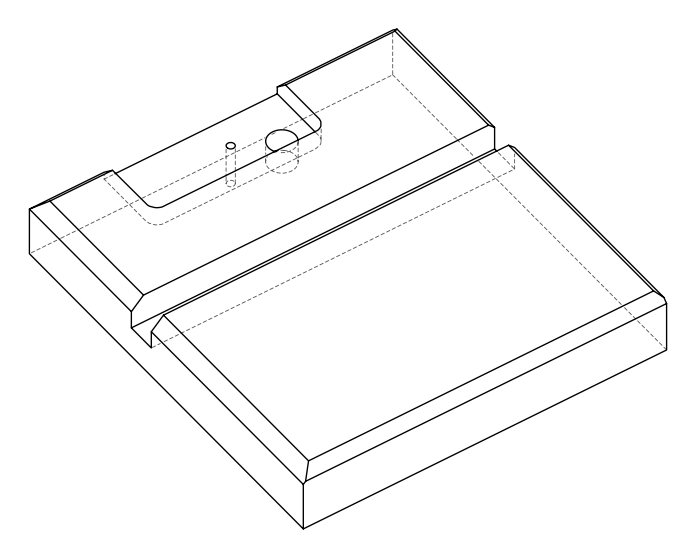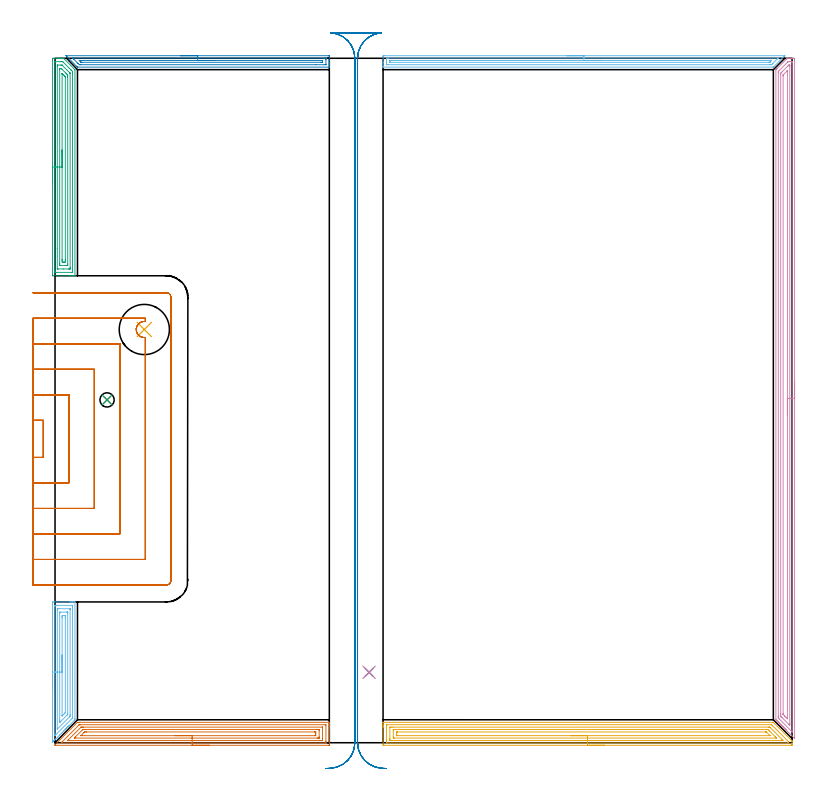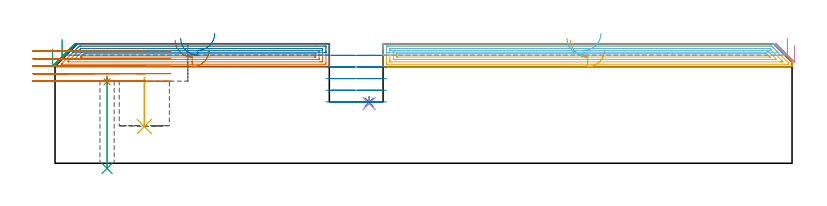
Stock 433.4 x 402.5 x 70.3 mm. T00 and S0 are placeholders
(PLAN: 14 operations, 6 tool changes, 78.2 min)
(1 SPOT_DRILL | STEP1HOLE | NXT0321_9005460120000 | 0.03 min | 2364 mm3)
(2 SPOT_DRILL_1 | STEP1POCKET | NXT0321_9005460120000 | 0.03 min | 3723 mm3)
(3 DRILL_THROUGH_HOLE_INTO_CENTER | STEP1HOLE | NXT0301_055 | 0.22 min | 2689 mm3)
(4 DRILL_BLIND_HOLE_INTO_CENTER | STEP1POCKET | NXT0301_023 | 0.02 min | 16 mm3)
(5 INDEXABLE_INSERT_DRILL_BLIND_HOLE_FROM_SOLID | STEP1POCKET_1 | NXT0302_030 | 0.12 min | 33020 mm3)
(6 AREA_MILL | FG_CHAMFER_SURFACE | UGT0205_001 | 3.31 min | 7808 mm3)
(7 AREA_MILL_1 | FG_CHAMFER_SURFACE_1 | UGT0205_001 | 6.49 min | 14538 mm3)
(8 AREA_MILL_2 | FG_CHAMFER_SURFACE_2 | UGT0205_001 | 3.82 min | 3663 mm3)
(9 AREA_MILL_3 | FG_CHAMFER_SURFACE_3 | UGT0205_001 | 5.31 min | 11539 mm3)
(10 AREA_MILL_4 | FG_CHAMFER_SURFACE_4 | UGT0205_001 | 12.84 min | 24347 mm3)
(11 AREA_MILL_5 | FG_CHAMFER_SURFACE_5 | UGT0205_001 | 9.73 min | 21966 mm3)
(12 AREA_MILL_6 | FG_CHAMFER_SURFACE_6 | UGT0205_001 | 5.77 min | 5295 mm3)
(13 MILL_SLOT | SLOT_PARTIAL_RECTANGULAR | UGT0201_094 | Follow Part, ap 5, ae 75% | 21.17 min | 309460 mm3)
(14 MILL_RECTANGULAR_SLOT | SLOT_RECTANGULAR | UGT0201_018 | Follow Part, ap 7.5, ae 75% | 9.38 min | 429824 mm3)
(TOOL NXT0321_9005460120000 | NC Spot Drill, 142deg, 12mm, Carbide, Uncoated | D12 PA142 FL30 Z2)
(TOOL NXT0301_055 | Carbide Drill 8.4mm [860.1-0840-042A1-MM 2214] | D8.4 PA140 FL61 Z2)
(TOOL NXT0301_023 | Carbide Drill 5.2mm [860.1-0520-016A1-MM 2214] | D5.2 PA140 FL28 Z2)
(TOOL NXT0302_030 | Index. Insert Drill 29.5mm [880-D2950L32-03] | D29.5 PA176 FL89 Z2)
(TOOL UGT0205_001 | Chamfer Mill 20 x 3 x 45 deg. | D20 FL50 Z2)
(TOOL UGT0201_094 | End mill 20 mm | D20 FL38 Z4)
(TOOL UGT0201_018 | End mill 30 mm | D30 FL50 Z4)
(OP 1 SPOT_DRILL)
G17 G21 G94 G90
T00 M6
G54
G17 G0 G90 X30.6 Y201.6 S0 M3
G43 Z80.3 H0
G94 G81 G98 Z47.93 F250. R51.3
G80
M5
M2
(OP 2 SPOT_DRILL_1)
G17 G21 G94 G90
T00 M6
G54
G17 G0 G90 X184.7 Y41.4 S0 M3
G43 Z80.3 H0
G94 G81 G98 Z35.876 F250. R39.1
G80
M5
M2
(OP 3 DRILL_THROUGH_HOLE_INTO_CENTER)
G17 G21 G94 G90
T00 M6
G54
G17 G0 G90 X30.6 Y201.6 S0 M3
G43 Z80.3 H1
G94 G73 G98 Z-3.029 F250. Q7.333 R50.3
G80
M5
M2
(OP 4 DRILL_BLIND_HOLE_INTO_CENTER)
G17 G21 G94 G90
T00 M6
G54
G17 G0 G90 X184.7 Y41.4 S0 M3
G43 Z80.3 H1
G94 G81 G98 Z35.1 F250. R38.1
G80
M5
M2
(OP 5 INDEXABLE_INSERT_DRILL_BLIND_HOLE_FROM_SOLID)
G17 G21 G94 G90
T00 M6
G54
G17 G0 G90 X52.5 Y243. S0 M3
G43 Z80.3 H1
G94 G81 G98 Z21.6 F250. R50.3
G80
M5
M2
(OP 6 AREA_MILL)
G17 G21 G94 G90
T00 M6
G54
G17 G0 G90 X-1.5 Y31.55 S1061 M3
G43 Z80.3 H0
Z67.1
G94 G1 Y31.588 Z66.228 F250.
Y31.702 Z65.364
Y31.891 Z64.512
Y32.153 Z63.68
Y32.487 Z62.874
Y32.89 Z62.1
Y33.359 Z61.364
Y33.89 Z60.672
Y34.479 Z60.029
Y35.122 Z59.44
Y35.814 Z58.909
Y36.55 Z58.44
Y37.324 Z58.037
Y38.13 Z57.703
Y38.962 Z57.441
Y39.814 Z57.252
Y40.679 Z57.138
Y41.55 Z57.1
Y81.736
X-1.499 Y82.186 Z57.101
X-1.495 Y82.624 Z57.103
X-1.492 Y82.79 Z57.106
X-1.063 Y82.795 Z57.534
X-0.457 Y82.8 Z58.14
X8.622 Z67.216
X9.171 Z67.768
X9.502 Z68.098
X10.052 Z68.648
X10.383 Z68.977
X11.044 Z69.644
X11.372 Z69.971
X11.701 Y82.797 Z70.292
X11.7 Y82.632 Z70.3
Y14.311
X11.694 Y13.499 Z70.292
X11.617 Y13.418 Z70.215
X11.263 Y13.062 Z69.861
X8.182 Y9.98 Z66.778
X8.047 Y9.846 Z66.644
X7.879 Y9.677 Z66.476
X7.741 Y9.539 Z66.337
X7.6 Y9.399 Z66.198
X7.445 Y9.243 Z66.042
X7.301 Y9.099 Z65.897
X7.153 Y8.952 Z65.751
X7.01 Y8.809 Z65.608
X6.861 Y8.659 Z65.456
X6.707 Y8.506 Z65.305
X6.576 Y8.375 Z65.174
X6.421 Y8.218 Z65.016
X6.26 Y8.059 Z64.858
X6.142 Y7.941 Z64.74
X5.98 Y7.778 Z64.575
X5.814 Y7.613 Z64.412
X5.1 Y6.899 Z63.698
X4.921 Y6.72 Z63.518
X4.346 Y6.146 Z62.946
X3.633 Y5.432 Z62.232
X2.687 Y4.487 Z61.286
X1.348 Y3.147 Z59.947
X0.308 Y2.108 Z58.907
X0.111 Y1.91 Z58.708
X0.009 Y1.808 Z58.607
X-0.548 Y1.252 Z58.051
X-0.769 Y1.029 Z57.827
X-0.884 Y0.915 Z57.713
X-1.333 Y0.468 Z57.266
X-1.493 Y0.319 Z57.106
X-1.5 Y0.471 Z57.1
Y41.55
X-0.086 Z58.514
X-0.085 Y80.301 Z58.515
X-0.084 Y80.399 Z58.516
X-0.079 Y80.787 Z58.521
X0.307 Y80.796 Z58.907
X0.698 Y80.799 Z59.298
X1.184 Y80.8 Z59.784
X10.194 Y80.799 Z68.794
X10.225 Y80.798 Z68.825
X10.257 Y80.794 Z68.857
X10.277 Y80.791 Z68.877
X10.279 Y80.767 Z68.879
X10.285 Y80.499 Z68.885
Y80.399
X10.286 Y79.605 Z68.886
X10.285 Y14.807 Z68.885
X10.283 Y14.608 Z68.883
X10.281 Y14.559 Z68.881
X10.278 Y14.54 Z68.878
X10.268 Y14.526 Z68.868
X10.222 Y14.474 Z68.822
X10.061 Y14.311 Z68.661
X0.113 Y4.363 Z58.713
X0.025 Y4.277 Z58.625
X-0.061 Y4.196 Z58.539
X-0.072 Y4.187 Z58.528
X-0.079 Y4.227 Z58.521
X-0.084 Y4.387 Z58.516
X-0.086 Y5.282 Z58.514
Y41.55
X1.328 Z59.928
X1.329 Y77.973 Z59.929
X1.333 Y78.613 Z59.933
X1.335 Y78.739 Z59.935
X1.339 Y78.791 Z59.939
X1.398 Y78.796 Z59.998
X1.578 Y78.798 Z60.178
X2.275 Y78.8 Z60.875
X8.438 Z67.038
X8.622 Y78.798 Z67.222
X8.806 Y78.793 Z67.406
X8.856 Y78.79 Z67.456
X8.865 Y78.781 Z67.465
X8.867 Y78.764 Z67.467
X8.87 Y78.698 Z67.47
X8.871 Y78.613 Z67.471
X8.872 Y78.36 Z67.472
X8.871 Y16.737 Z67.471
X8.87 Y16.097 Z67.47
X8.869 Y15.847 Z67.469
X8.864 Y15.595 Z67.464
X8.622 Y15.326 Z67.222
X8.563 Y15.264 Z67.163
X8.505 Y15.204 Z67.105
X1.359 Y8.059 Z59.959
X1.346 Y8.052 Z59.946
X1.336 Y8.047 Z59.936
X1.333 Y8.059 Z59.933
X1.331 Y8.082 Z59.931
X1.329 Y8.312 Z59.929
X1.328 Y41.55 Z59.928
X2.743 Z61.343
Y75.934
X2.747 Y76.535 Z61.347
X2.75 Y76.739 Z61.35
X2.758 Y76.79 Z61.358
X2.806 Y76.793 Z61.406
X2.912 Y76.796 Z61.512
X3.339 Y76.8 Z61.939
X6.888 Z65.488
X7.29 Y76.798 Z65.89
X7.39 Y76.794 Z65.99
X7.439 Y76.79 Z66.039
X7.451 Y76.784 Z66.051
X7.452 Y76.768 Z66.052
X7.455 Y76.669 Z66.055
X7.457 Y76.222 Z66.057
Y75.934
Y17.279
X7.455 Y16.99 Z66.055
X7.452 Y16.688 Z66.052
X7.45 Y16.617 Z66.05
X7.413 Y16.574 Z66.013
X7.344 Y16.5 Z65.944
X6.948 Y16.097 Z65.548
X6.904 Y16.053 Z65.504
X3.339 Y12.488 Z61.939
X2.913 Y12.064 Z61.513
X2.847 Y12.001 Z61.447
X2.763 Y11.923 Z61.363
X2.75 Y12.031 Z61.35
X2.746 Y12.234 Z61.346
X2.744 Y12.525 Z61.344
X2.743 Y13.13 Z61.343
Y13.418
Y41.55
X4.157 Z62.757
Y73.318
X4.161 Y74.148 Z62.761
X4.163 Y74.205 Z62.763
X4.22 Y74.79 Z62.82
X4.461 Y74.796 Z63.061
X5.1 Y74.799 Z63.7
X5.339 Y74.798 Z63.939
X5.98 Y74.79 Z64.58
X6.036 Y74.148 Z64.636
X6.04 Y74.088 Z64.64
X6.043 Y73.255 Z64.643
Y73.191
Y17.883
X6.042 Y17.821 Z64.642
X6.04 Y17.756 Z64.64
X6.034 Y17.644 Z64.634
X5.98 Y17.587 Z64.58
X5.687 Y17.288 Z64.287
X5.392 Y16.99 Z63.992
X4.499 Y16.097 Z63.099
X4.358 Y15.957 Z62.958
X4.22 Y15.821 Z62.82
X4.172 Y15.778 Z62.772
X4.164 Y15.772 Z62.764
X4.161 Y15.822 Z62.761
X4.159 Y15.906 Z62.759
X4.157 Y16.161 Z62.757
Y41.55
Y42.422 Z62.795
Y43.287 Z62.909
Y44.138 Z63.098
Y44.97 Z63.36
Y45.776 Z63.694
Y46.55 Z64.097
Y47.286 Z64.565
Y47.978 Z65.096
Y48.621 Z65.686
Y49.211 Z66.329
Y49.742 Z67.021
Y50.21 Z67.757
Y50.613 Z68.531
Y50.947 Z69.337
Y51.209 Z70.169
Y51.398 Z71.02
Y51.512 Z71.885
Y51.55 Z72.757
G0 Z80.3
M5
M2
(OP 7 AREA_MILL_1)
G17 G21 G94 G90
T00 M6
G54
G17 G0 G90 X90.65 Y-1.5 S1061 M3
G43 Z80.3 H0
Z66.8
G94 G1 X90.611 Z65.928 F250.
X90.498 Z65.064
X90.309 Z64.212
X90.046 Z63.38
X89.713 Z62.574
X89.31 Z61.8
X88.841 Z61.064
X88.31 Z60.372
X87.721 Z59.729
X87.077 Z59.14
X86.385 Z58.608
X85.65 Z58.14
X84.876 Z57.737
X84.07 Z57.403
X83.238 Z57.141
X82.386 Z56.952
X81.521 Z56.838
X80.65 Z56.8
X0.181
X0.134 Y-1.499 Z56.801
X0.009 Y-1.495 Z56.805
X0.001 Y-1.407 Z56.893
X0.003 Y-1.315 Z56.984
X0.015 Y-1.195 Z57.1
X0.124 Y-1.076 Z57.223
X13.145 Y11.945 Z70.244
X13.196 Y11.993 Z70.293
X14.039 Y12. Z70.3
X161.119
X161.29 Y11.997 Z70.288
X161.293 Y11.963 Z70.255
X161.3 Y11.564 Z69.864
Y11.296 Z69.595
Y10.575 Z68.871
Y9.328 Z67.625
Y7.913 Z66.208
Y-0.963 Z57.335
X161.298 Y-1.228 Z57.069
X161.29 Y-1.492 Z56.806
X161.025 Y-1.499 Z56.799
X80.65 Y-1.5 Z56.8
Y-0.086 Z58.214
X4.204
X3.586 Y-0.075 Z58.225
X3.89 Y0.237 Z58.537
X4.204 Y0.555 Z58.855
X14.039 Y10.389 Z68.689
X14.134 Y10.481 Z68.781
X14.237 Y10.575 Z68.875
X14.923 Y10.586 Z68.886
X14.933
X158.883
X159.29 Y10.575 Z68.875
X159.299 Y10.163 Z68.463
X159.3 Y0.812 Z59.112
X159.299 Y0.4 Z58.7
X159.29 Y-0.075 Z58.225
X158.894 Y-0.086 Z58.214
X158.883
X80.65
Y1.328 Z59.628
X8.008 Y1.329 Z59.629
X7.78 Y1.331 Z59.631
X7.481 Y1.335 Z59.635
X7.644 Y1.533 Z59.833
X7.78 Y1.681 Z59.981
X7.79 Y1.691 Z59.991
X14.933 Y8.834 Z67.134
X15.225 Y9.117 Z67.417
X15.269 Y9.158 Z67.458
X15.325 Y9.165 Z67.465
X15.457 Y9.168 Z67.468
X15.827 Y9.17 Z67.47
X16.348 Y9.171 Z67.471
X16.721 Y9.172 Z67.472
X157.095 Y9.171 Z67.471
X157.22 Y9.169 Z67.469
X157.264 Y9.167 Z67.467
X157.282 Y9.165 Z67.465
X157.29 Y9.138 Z67.438
X157.295 Y9.004 Z67.304
X157.298 Y8.8 Z67.1
X157.3 Y8.597 Z66.897
Y2.384 Z60.684
X157.295 Y1.7 Z60.
X157.291 Y1.505 Z59.805
X157.273 Y1.335 Z59.635
X157.095 Y1.333 Z59.633
X156.574 Y1.33 Z59.63
X156.201 Y1.329 Z59.629
X155.681 Y1.328 Z59.628
X80.65
Y2.743 Z61.043
X12.094
X11.513 Y2.748 Z61.048
X11.357 Y2.75 Z61.05
X11.349 Y2.789 Z61.089
X11.357 Y2.804 Z61.104
X11.692 Y3.142 Z61.442
X12.023 Y3.475 Z61.775
X16.146 Y7.596 Z65.896
X16.23 Y7.678 Z65.978
X16.283 Y7.726 Z66.026
X16.312 Y7.75 Z66.05
X16.353 Y7.751 Z66.051
X16.721 Y7.756 Z66.056
X16.878 Y7.757 Z66.057
X17.616
X154.569
X155.195 Y7.755 Z66.055
X155.265 Y7.753 Z66.053
X155.283 Y7.751 Z66.051
X155.29 Y7.738 Z66.038
X155.293 Y7.685 Z65.985
X155.297 Y7.468 Z65.768
X155.3 Y7.032 Z65.332
Y3.482 Z61.782
X155.297 Y3.035 Z61.335
X155.293 Y2.815 Z61.115
X155.29 Y2.761 Z61.061
X155.281 Y2.749 Z61.049
X155.255 Y2.748 Z61.048
X155.148 Y2.745 Z61.045
X154.413 Y2.743 Z61.043
X154.256
X80.65
Y4.157 Z62.457
X15.827
X15.62 Y4.158 Z62.458
X15.207 Y4.163 Z62.463
X15.174 Y4.165 Z62.465
X15.186 Y4.181 Z62.481
X15.223 Y4.223 Z62.523
X15.283 Y4.285 Z62.585
X15.36 Y4.362 Z62.662
X16.929 Y5.931 Z64.231
X17.138 Y6.138 Z64.438
X17.3 Y6.294 Z64.594
X17.346 Y6.335 Z64.635
X17.413 Y6.339 Z64.639
X17.616 Y6.341 Z64.641
X18.303 Y6.343 Z64.643
X18.51
X152.625
X152.832 Y6.342 Z64.642
X153.245 Y6.338 Z64.638
X153.291 Y6.336 Z64.636
X153.294 Y6.324 Z64.624
X153.298 Y6.292 Z64.592
X153.3 Y6.233 Z64.533
Y6.138 Z64.438
Y5.25 Z63.55
X153.299 Y4.58 Z62.88
X153.295 Y4.362 Z62.662
X153.29 Y4.196 Z62.496
X153.279 Y4.164 Z62.464
X153.177 Y4.16 Z62.46
X153.039 Y4.158 Z62.458
X152.832 Y4.157 Z62.457
X152.625
X80.65
X79.778 Z62.495
X78.913 Z62.609
X78.061 Z62.798
X77.229 Z63.06
X76.423 Z63.394
X75.65 Z63.797
X74.914 Z64.265
X74.222 Z64.796
X73.578 Z65.386
X72.989 Z66.029
X72.458 Z66.721
X71.989 Z67.457
X71.586 Z68.231
X71.253 Z69.037
X70.99 Z69.869
X70.801 Z70.72
X70.688 Z71.585
X70.65 Z72.457
G0 Z80.3
M5
M2
(OP 8 AREA_MILL_2)
G17 G21 G94 G90
T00 M6
G54
G17 G0 G90 X73.9 Y404. S1061 M3
G43 Z80.3 H0
Z73.6
G94 G1 X73.938 Z72.728 F250.
X74.052 Z71.863
X74.241 Z71.012
X74.503 Z70.18
X74.837 Z69.374
X75.24 Z68.6
X75.708 Z67.864
X76.24 Z67.172
X76.829 Z66.529
X77.472 Z65.94
X78.164 Z65.408
X78.9 Z64.94
X79.674 Z64.537
X80.48 Z64.203
X81.312 Z63.941
X82.164 Z63.752
X83.028 Z63.638
X83.9 Z63.6
X160.688
X160.996 Y403.998 Z63.601
X161.29 Y403.993 Z63.603
X161.3 Y403.698 Z63.899
Y401.085 Z66.509
Y399.666 Z67.931
Y398.473 Z69.122
Y397.829 Z69.77
Y397.523 Z70.076
X161.297 Y397.41 Z70.182
X161.29 Y397.303 Z70.288
X161.135 Y397.3 Z70.3
X13.362
X13.205 Y397.303 Z70.289
X13.126 Y397.373 Z70.224
X12.915 Y397.584 Z70.015
X12.897 Y397.602 Z69.997
X6.93 Y403.568 Z64.029
X6.8 Y403.698 Z63.898
X6.665 Y403.834 Z63.764
X6.526 Y403.97 Z63.62
X6.513 Y403.992 Z63.598
X6.514 Y403.993 Z63.596
X6.522 Y403.995 Z63.595
X6.636 Y404. Z63.6
X83.9
Y402.586 Z65.014
X158.257
X158.903 Y402.585 Z65.015
X159.153 Y402.583 Z65.017
X159.252 Y402.579 Z65.021
X159.291 Y402.574 Z65.026
X159.293 Y402.553 Z65.047
X159.298 Y402.441 Z65.159
X159.3 Y401.956 Z65.644
Y401.569 Z66.031
X159.299 Y398.958 Z68.642
X159.295 Y398.827 Z68.773
X159.29 Y398.73 Z68.87
X159.224 Y398.721 Z68.879
X158.903 Y398.717 Z68.883
X158.654 Y398.715 Z68.885
X153.326 Y398.714 Z68.886
X15.148 Y398.715 Z68.885
X14.899 Y398.716 Z68.884
X14.255 Y398.721 Z68.879
X13.612 Y399.344 Z68.256
X13.362 Y399.589 Z68.011
X10.994 Y401.956 Z65.644
X10.683 Y402.269 Z65.331
X10.402 Y402.56 Z65.04
X10.388 Y402.58 Z65.02
X10.417 Y402.581 Z65.019
X10.505 Y402.584 Z65.016
X10.683 Y402.585 Z65.015
X10.931 Y402.586 Z65.014
X83.9
Y401.172 Z66.428
X157.117 Y401.171 Z66.429
X157.205 Y401.168 Z66.432
X157.262 Y401.165 Z66.435
X157.291 Y401.161 Z66.439
X157.293 Y401.144 Z66.456
X157.296 Y401.085 Z66.515
X157.299 Y400.908 Z66.692
X157.29 Y400.215 Z67.385
X157.284 Y400.135 Z67.465
X157.202 Y400.131 Z67.469
X157.117 Y400.13 Z67.47
X156.312 Y400.128 Z67.472
X15.952 Y400.129 Z67.471
X15.775 Y400.131 Z67.469
X15.422 Y400.136 Z67.464
X15.269 Y400.143 Z67.457
X15.242 Y400.165 Z67.435
X15.186 Y400.215 Z67.385
X15.148 Y400.252 Z67.348
X14.316 Y401.085 Z66.515
X14.255 Y401.15 Z66.45
X14.253 Y401.167 Z66.433
X15.148 Y401.171 Z66.429
X83.9 Y401.172 Z66.428
X84.772 Z66.466
X85.636 Z66.58
X86.488 Z66.769
X87.32 Z67.031
X88.126 Z67.365
X88.9 Z67.768
X89.636 Z68.237
X90.328 Z68.768
X90.971 Z69.357
X91.56 Z70.001
X92.092 Z70.693
X92.56 Z71.428
X92.963 Z72.202
X93.297 Z73.008
X93.559 Z73.84
X93.748 Z74.692
X93.862 Z75.557
X93.9 Z76.428
G0 Z80.3
M5
M2
(OP 9 AREA_MILL_3)
G17 G21 G94 G90
T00 M6
G54
G17 G0 G90 X-1.5 Y328.55 S1061 M3
G43 Z80.3 H0
Z67.1
G94 G1 Y328.588 Z66.228 F250.
Y328.702 Z65.364
Y328.891 Z64.512
Y329.153 Z63.68
Y329.487 Z62.874
Y329.89 Z62.1
Y330.358 Z61.364
Y330.89 Z60.672
Y331.479 Z60.029
Y332.122 Z59.44
Y332.814 Z58.908
Y333.55 Z58.44
Y334.324 Z58.037
Y335.13 Z57.703
Y335.962 Z57.441
Y336.814 Z57.252
Y337.678 Z57.138
Y338.55 Z57.1
Y401.448
X-1.499 Y401.898 Z57.101
X-1.495 Y402.336 Z57.103
X-1.491 Y402.49 Z57.105
X-1.063 Y402.5 Z57.533
X1.578 Z60.173
X2.151 Z60.748
X2.459 Z61.055
X3.031 Z61.627
X3.339 Z61.935
X3.955 Z62.555
X4.66 Z63.259
X4.793 Y402.499 Z63.392
X5.008 Y402.49 Z63.604
X5.1 Y402.4 Z63.698
X5.157 Y402.344 Z63.755
X11.561 Y395.939 Z70.159
X11.694 Y395.795 Z70.292
X11.7 Y395.652 Z70.3
Y274.756
X11.694 Y274.61 Z70.293
X11.394 Y274.6 Z69.993
X10.999 Z69.598
X10.383 Z68.977
X9.194 Z67.791
X8.622 Z67.216
X-1.28 Z57.318
X-1.35 Y274.601 Z57.247
X-1.492 Y274.61 Z57.106
X-1.499 Y274.752 Z57.099
X-1.5 Y275.202 Z57.1
Y338.55
X-0.086 Z58.514
X-0.085 Y400.411 Z58.515
X-0.084 Y400.461 Z58.516
X-0.082 Y400.484 Z58.518
X-0.08 Y400.488 Z58.52
X-0.065 Y400.491 Z58.535
X0.318 Y400.499 Z58.918
X3.339 Z61.939
X3.841 Y400.497 Z62.441
X4.22 Y400.49 Z62.82
X4.574 Y400.465 Z63.174
X4.935 Y400.113 Z63.535
X8.506 Y396.544 Z67.106
X9.398 Y395.652 Z67.998
X9.502 Y395.547 Z68.102
X10.279 Y394.76 Z68.879
X10.285 Y393.967 Z68.885
Y393.868
Y276.689
X10.284 Y276.639 Z68.884
X10.282 Y276.616 Z68.882
X10.28 Y276.612 Z68.88
X10.264 Y276.609 Z68.864
X9.882 Y276.601 Z68.482
X0.698 Z59.298
X0.196 Y276.604 Z58.796
X0.004 Y276.61 Z58.604
X-0.079 Y276.631 Z58.521
X-0.084 Y276.887 Z58.516
X-0.085 Y276.987 Z58.515
X-0.086 Y277.781 Z58.514
Y338.55
X1.328 Z59.928
X1.329 Y397.69 Z59.929
X1.331 Y398.329 Z59.931
X1.334 Y398.455 Z59.934
X1.335 Y398.48 Z59.935
X1.355 Y398.49 Z59.955
X1.413 Y398.497 Z60.013
X1.578 Y398.499 Z60.178
X3.339 Z61.939
X4.055 Y398.496 Z62.655
X4.091 Y398.49 Z62.691
X4.166 Y398.426 Z62.766
X4.22 Y398.379 Z62.82
X4.272 Y398.329 Z62.872
X8.622 Y393.978 Z67.222
X8.731 Y393.868 Z67.331
X8.842 Y393.748 Z67.442
X8.865 Y393.72 Z67.465
X8.868 Y393.708 Z67.468
X8.87 Y393.678 Z67.47
X8.871 Y393.615 Z67.471
Y279.41
X8.869 Y278.771 Z67.469
X8.866 Y278.645 Z67.466
X8.865 Y278.62 Z67.465
X8.845 Y278.61 Z67.445
X8.787 Y278.604 Z67.387
X8.622 Y278.602 Z67.222
X7.91 Y278.6 Z66.51
X4.829 Z63.429
X1.747 Z60.347
X1.578 Y278.601 Z60.178
X1.41 Y278.603 Z60.01
X1.362 Y278.606 Z59.962
X1.337 Y278.61 Z59.937
X1.335 Y278.622 Z59.935
X1.331 Y278.687 Z59.931
X1.329 Y278.771 Z59.929
X1.328 Y290.705 Z59.928
Y338.55
X2.743 Z61.343
Y395.652
X2.745 Y396.254 Z61.345
X2.748 Y396.457 Z61.348
X2.749 Y396.485 Z61.349
X2.765 Y396.49 Z61.365
X2.816 Y396.495 Z61.416
X2.921 Y396.498 Z61.521
X3.339 Y396.5 Z61.939
X3.383 Z61.983
X3.592 Y396.493 Z62.192
X3.642 Y396.49 Z62.242
X3.766 Y396.374 Z62.366
X3.946 Y396.2 Z62.546
X4.22 Y395.931 Z62.82
X6.283 Y393.868 Z64.883
X6.861 Y393.287 Z65.461
X7.166 Y392.976 Z65.766
X7.45 Y392.668 Z66.05
X7.454 Y392.374 Z66.054
X7.456 Y392.083 Z66.056
X7.457 Y391.479 Z66.057
Y281.448
X7.455 Y280.846 Z66.055
X7.452 Y280.643 Z66.052
X7.451 Y280.615 Z66.051
X7.435 Y280.61 Z66.035
X7.384 Y280.605 Z65.984
X7.279 Y280.602 Z65.879
X6.861 Y280.6 Z65.461
X3.295 Y280.601 Z61.895
X2.916 Y280.61 Z61.516
X2.75 Y280.626 Z61.35
X2.748 Y280.72 Z61.348
X2.744 Y281.159 Z61.344
X2.743 Y281.448 Z61.343
Y282.052
Y338.55
X4.157 Z62.757
Y393.103
X4.158 Y393.23 Z62.758
X4.163 Y393.484 Z62.763
X4.165 Y393.53 Z62.765
X4.167 Y393.529 Z62.767
X4.185 Y393.514 Z62.785
X4.22 Y393.481 Z62.82
X4.726 Y392.976 Z63.326
X5.1 Y392.601 Z63.7
X5.615 Y392.083 Z64.215
X5.98 Y391.709 Z64.58
X6.036 Y391.632 Z64.636
X6.043 Y391.191 Z64.643
Y284.061
X6.039 Y283.232 Z64.639
X6.037 Y283.175 Z64.637
X5.98 Y282.61 Z64.58
X5.72 Y282.604 Z64.32
X5.1 Y282.601 Z63.7
X4.842 Y282.602 Z63.442
X4.22 Y282.61 Z62.82
X4.164 Y283.232 Z62.764
X4.161 Y283.292 Z62.761
X4.157 Y284.124 Z62.757
Y284.188
Y338.55
Y339.422 Z62.795
Y340.286 Z62.909
Y341.138 Z63.098
Y341.97 Z63.36
Y342.776 Z63.694
Y343.55 Z64.097
Y344.286 Z64.565
Y344.978 Z65.096
Y345.621 Z65.686
Y346.21 Z66.329
Y346.742 Z67.021
Y347.21 Z67.757
Y347.613 Z68.531
Y347.947 Z69.337
Y348.209 Z70.169
Y348.398 Z71.02
Y348.512 Z71.885
Y348.55 Z72.757
G0 Z80.3
M5
M2
(OP 10 AREA_MILL_4)
G17 G21 G94 G90
T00 M6
G54
G17 G0 G90 X434.9 Y212.5 S1061 M3
G43 Z80.3 H0
Z69.3
G94 G1 Y212.462 Z68.428 F250.
Y212.348 Z67.563
Y212.159 Z66.712
Y211.897 Z65.88
Y211.563 Z65.074
Y211.16 Z64.3
Y210.692 Z63.564
Y210.16 Z62.872
Y209.571 Z62.229
Y208.928 Z61.64
Y208.236 Z61.108
Y207.5 Z60.64
Y206.726 Z60.237
Y205.92 Z59.903
Y205.088 Z59.641
Y204.237 Z59.452
Y203.372 Z59.338
Y202.5 Z59.3
Y2.73
X434.893 Y2.532 Z59.304
X434.891 Y2.519 Z59.305
X434.867 Y2.532 Z59.33
X434.401 Y2.999 Z59.799
X434.305 Y3.094 Z59.893
X434.272 Y3.128 Z59.927
X430.143 Y7.256 Z64.054
X430.099 Y7.3 Z64.1
X429.89 Y7.509 Z64.309
X429.846 Y7.553 Z64.351
X429.801 Y7.598 Z64.398
X429.594 Y7.806 Z64.605
X429.549 Y7.85 Z64.649
X429.503 Y7.896 Z64.696
X429.297 Y8.102 Z64.902
X429.251 Y8.147 Z64.946
X429.205 Y8.194 Z64.994
X429.001 Y8.399 Z65.198
X428.954 Y8.445 Z65.243
X428.907 Y8.492 Z65.292
X428.704 Y8.695 Z65.495
X428.657 Y8.742 Z65.54
X428.609 Y8.79 Z65.59
X428.408 Y8.992 Z65.791
X428.36 Y9.039 Z65.837
X428.311 Y9.088 Z65.888
X428.111 Y9.288 Z66.088
X428.062 Y9.336 Z66.135
X428.013 Y9.386 Z66.186
X427.815 Y9.585 Z66.384
X427.765 Y9.633 Z66.432
X427.715 Y9.684 Z66.484
X427.518 Y9.881 Z66.681
X427.468 Y9.931 Z66.729
X427.417 Y9.982 Z66.782
X427.222 Y10.178 Z66.977
X427.171 Y10.228 Z67.026
X427.119 Y10.28 Z67.08
X426.925 Y10.474 Z67.274
X426.873 Y10.525 Z67.323
X426.821 Y10.578 Z67.378
X426.629 Y10.771 Z67.57
X426.576 Y10.822 Z67.621
X426.523 Y10.876 Z67.676
X426.332 Y11.067 Z67.867
X426.279 Y11.12 Z67.918
X426.225 Y11.174 Z67.974
X426.036 Y11.364 Z68.163
X425.982 Y11.417 Z68.215
X425.927 Y11.472 Z68.272
X425.739 Y11.66 Z68.46
X425.684 Y11.714 Z68.512
X425.629 Y11.77 Z68.57
X425.443 Y11.957 Z68.756
X425.387 Y12.011 Z68.81
X425.331 Y12.068 Z68.868
X425.146 Y12.253 Z69.053
X425.09 Y12.309 Z69.107
X425.033 Y12.366 Z69.166
X424.85 Y12.55 Z69.349
X424.793 Y12.606 Z69.404
X424.735 Y12.664 Z69.464
X424.553 Y12.846 Z69.646
X424.495 Y12.903 Z69.701
X424.437 Y12.962 Z69.761
X424.314 Y13.085 Z69.885
X424.03 Y13.369 Z70.166
X423.905 Y13.497 Z70.291
X423.9 Y13.856 Z70.3
Y395.614
X423.904 Y395.795 Z70.289
X423.982 Y395.883 Z70.215
X424.15 Y396.051 Z70.049
X424.264 Y396.165 Z69.935
X424.495 Y396.397 Z69.702
X424.607 Y396.508 Z69.591
X429.846 Y401.747 Z64.351
X430.356 Y402.256 Z63.844
X430.572 Y402.468 Z63.627
X430.609 Y402.498 Z63.589
X430.833 Y402.5 Z63.366
X431.629 Z62.565
X432.882 Z61.315
X433.413 Z60.781
X434.039 Z60.156
X434.305 Y402.498 Z59.891
X434.891 Y402.493 Z59.305
X434.893 Y402.462 Z59.304
X434.898 Y401.872 Z59.302
X434.9 Y401.275 Z59.3
Y202.5
X433.486 Z60.714
Y6.631
X433.485 Y6.558 Z60.715
X433.481 Y6.412 Z60.719
X433.479 Y6.382 Z60.721
X433.476 Y6.383 Z60.724
X433.452 Y6.402 Z60.748
X433.413 Y6.438 Z60.787
X425.994 Y13.856 Z68.206
X425.387 Y14.471 Z68.813
X425.322 Y14.54 Z68.878
X425.317 Y14.677 Z68.883
X425.315 Y14.75 Z68.885
Y14.823
X425.314 Y15.644 Z68.886
Y393.899
X425.32 Y394.72 Z68.88
X425.321 Y394.752 Z68.879
X425.334 Y394.773 Z68.866
X425.387 Y394.831 Z68.813
X425.775 Y395.225 Z68.425
X430.738 Y400.187 Z63.462
X431.004 Y400.444 Z63.196
X431.043 Y400.482 Z63.157
X431.096 Y400.49 Z63.104
X431.218 Y400.497 Z62.982
X431.629 Y400.499 Z62.571
X432.106 Y400.5 Z62.094
X432.521 Z61.679
X432.999 Y400.499 Z61.201
X433.413 Y400.492 Z60.787
X433.466 Y400.49 Z60.734
X433.479 Y400.303 Z60.721
X433.484 Y400.157 Z60.716
X433.485 Y400.084 Z60.715
X433.486 Y202.5 Z60.714
X432.072 Z62.128
X432.071 Y11.174 Z62.129
X432.07 Y10.732 Z62.13
X432.066 Y10.28 Z62.134
X432.065 Y10.249 Z62.135
X432.025 Y10.28 Z62.175
X431.629 Y10.671 Z62.571
X427.549 Y14.75 Z66.651
X427.171 Y15.13 Z67.029
X426.915 Y15.391 Z67.285
X426.788 Y15.523 Z67.412
X426.735 Y15.586 Z67.465
X426.734 Y15.644 Z67.466
X426.73 Y16.086 Z67.47
X426.729 Y16.539 Z67.471
X426.728 Y16.982 Z67.472
X426.729 Y392.932 Z67.471
X426.73 Y393.373 Z67.47
X426.733 Y393.6 Z67.467
X426.735 Y393.708 Z67.465
X426.835 Y393.826 Z67.365
X427. Y393.997 Z67.2
X427.171 Y394.171 Z67.029
X427.444 Y394.445 Z66.756
X430.738 Y397.738 Z63.462
X431.016 Y398.016 Z63.184
X431.299 Y398.296 Z62.901
X431.469 Y398.457 Z62.731
X431.529 Y398.49 Z62.671
X431.629 Y398.493 Z62.571
X431.833 Y398.495 Z62.367
X431.968 Y398.492 Z62.232
X432.065 Y398.488 Z62.135
X432.067 Y398.443 Z62.133
X432.069 Y398.296 Z62.131
X432.071 Y397.853 Z62.129
X432.072 Y202.5 Z62.128
X430.657 Z63.543
Y14.391
X430.655 Y14.211 Z63.545
X430.652 Y14.123 Z63.548
X430.651 Y14.112 Z63.549
X430.646 Y14.115 Z63.554
X430.609 Y14.147 Z63.591
X429.998 Y14.75 Z64.202
X429.846 Y14.903 Z64.354
X429.104 Y15.644 Z65.096
X428.954 Y15.795 Z65.246
X428.214 Y16.539 Z65.986
X428.165 Y16.596 Z66.035
X428.149 Y16.619 Z66.051
X428.148 Y16.641 Z66.052
X428.145 Y16.742 Z66.055
X428.143 Y16.945 Z66.057
Y17.352
Y392.038
X428.146 Y392.444 Z66.054
X428.15 Y392.647 Z66.05
X428.152 Y392.692 Z66.048
X428.175 Y392.719 Z66.025
X428.223 Y392.771 Z65.977
X428.381 Y392.932 Z65.819
X430.454 Y395.004 Z63.746
X430.627 Y395.174 Z63.573
X430.646 Y395.19 Z63.554
X430.65 Y395.192 Z63.55
X430.652 Y395.175 Z63.548
X430.655 Y395.051 Z63.545
X430.657 Y394.8 Z63.543
Y394.72
Y202.5
Y201.628 Z63.581
Y200.764 Z63.695
Y199.912 Z63.883
Y199.08 Z64.146
Y198.274 Z64.48
Y197.5 Z64.882
Y196.764 Z65.351
Y196.072 Z65.882
Y195.429 Z66.472
Y194.84 Z67.115
Y194.309 Z67.807
Y193.84 Z68.543
Y193.437 Z69.316
Y193.103 Z70.122
Y192.841 Z70.954
Y192.652 Z71.806
Y192.538 Z72.671
Y192.5 Z73.543
G0 Z80.3
M5
M2
(OP 11 AREA_MILL_5)
G17 G21 G94 G90
T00 M6
G54
G17 G0 G90 X323.15 Y-1.5 S1061 M3
G43 Z80.3 H0
Z66.8
G94 G1 X323.112 Z65.928 F250.
X322.998 Z65.064
X322.809 Z64.212
X322.547 Z63.38
X322.213 Z62.574
X321.81 Z61.8
X321.342 Z61.064
X320.81 Z60.372
X320.221 Z59.729
X319.578 Z59.14
X318.886 Z58.608
X318.15 Z58.14
X317.376 Z57.737
X316.57 Z57.403
X315.738 Z57.141
X314.886 Z56.952
X314.022 Z56.838
X313.15 Z56.8
X193.511
X193.154 Y-1.496 Z56.802
X192.91 Y-1.492 Z56.806
X192.9 Y-1.243 Z57.054
Y8.8 Z67.095
Y9.361 Z67.658
Y9.688 Z67.984
Y10.249 Z68.545
Y10.575 Z68.87
Y11.605 Z69.905
X192.908 Y11.967 Z70.259
X192.91 Y11.997 Z70.288
X193.064 Y12. Z70.3
X422.075
X422.395 Y11.999 Z70.285
X422.486 Y11.914 Z70.214
X433.293 Y1.108 Z59.406
X433.385 Y1.015 Z59.313
X433.399 Y0.994 Z59.291
X433.4 Y0.789 Z59.088
Y0.627 Z58.927
Y-0.309 Z57.99
Y-0.963 Z57.333
Y-1.289 Z57.008
X433.398 Y-1.491 Z56.805
X433.236 Y-1.496 Z56.804
X432.966 Y-1.5 Z56.8
X313.15
Y-0.086 Z58.214
X195.296 Y-0.085 Z58.215
X194.91 Y-0.075 Z58.225
X194.903 Y0.316 Z58.616
X194.901 Y0.812 Z59.112
X194.9 Y1.206 Z59.506
X194.901 Y9.688 Z67.988
X194.902 Y10.08 Z68.38
X194.91 Y10.575 Z68.875
X195.286 Y10.585 Z68.885
X195.296 Y10.586 Z68.886
X421.182 Y10.585 Z68.885
X421.363 Y10.575 Z68.875
X422.075 Y9.874 Z68.174
X431.137 Y0.812 Z59.112
X431.268 Y0.677 Z58.977
X431.351 Y0.588 Z58.888
X431.39 Y0.539 Z58.839
X431.393 Y0.516 Z58.816
X431.398 Y0.421 Z58.721
X431.39 Y-0.075 Z58.225
X431.014 Y-0.085 Z58.215
X431.004 Y-0.086 Z58.214
X313.15
Y1.328 Z59.628
X197.455 Y1.329 Z59.629
X197.082 Y1.331 Z59.631
X196.958 Y1.333 Z59.633
X196.921 Y1.335 Z59.635
X196.91 Y1.399 Z59.699
X196.905 Y1.519 Z59.819
X196.902 Y1.7 Z60.
X196.9 Y1.881 Z60.181
Y2.587 Z60.887
X196.901 Y8.8 Z67.1
X196.903 Y8.979 Z67.279
X196.91 Y9.156 Z67.456
X197.082 Y9.164 Z67.464
X197.604 Y9.169 Z67.469
X198.868 Y9.172 Z67.472
X419.397 Y9.171 Z67.471
X419.919 Y9.168 Z67.468
X420.29 Y9.165 Z67.465
X420.335 Y9.154 Z67.454
X420.388 Y9.105 Z67.405
X420.493 Y9.004 Z67.304
X420.7 Y8.8 Z67.1
X427.432 Y2.068 Z60.368
X427.796 Y1.7 Z60.
X428.147 Y1.342 Z59.642
X427.8 Y1.335 Z59.635
X427.432 Y1.331 Z59.631
X426.913 Y1.329 Z59.629
X426.539 Y1.328 Z59.628
X313.15
Y2.743 Z61.043
X199.604
X198.986 Y2.748 Z61.048
X198.92 Y2.749 Z61.049
X198.91 Y2.833 Z61.133
X198.906 Y3.036 Z61.336
X198.9 Y3.443 Z61.743
Y6.993 Z65.293
X198.901 Y7.453 Z65.753
X198.903 Y7.667 Z65.967
X198.906 Y7.72 Z66.02
X198.909 Y7.743 Z66.043
X198.922 Y7.75 Z66.05
X199.029 Y7.753 Z66.053
X199.761 Y7.757 Z66.057
X199.917
X418.661
X419.028 Y7.753 Z66.053
X419.212 Y7.75 Z66.05
X419.301 Y7.739 Z66.039
X419.397 Y7.649 Z65.949
X420.026 Y7.025 Z65.325
X420.29 Y6.762 Z65.062
X423.577 Y3.475 Z61.775
X423.861 Y3.19 Z61.49
X424.247 Y2.8 Z61.1
X424.289 Y2.753 Z61.053
X424.291 Y2.748 Z61.048
X424.288 Y2.746 Z61.046
X424.256 Y2.744 Z61.044
X424.125 Y2.743 Z61.043
X423.861
X313.15
Y4.157 Z62.457
X201.546
X201.339 Y4.158 Z62.458
X200.926 Y4.162 Z62.462
X200.908 Y4.164 Z62.464
X200.905 Y4.167 Z62.467
X200.902 Y4.183 Z62.483
X200.9 Y4.214 Z62.514
Y4.271 Z62.571
Y5.005 Z63.305
Y5.892 Z64.192
X200.903 Y6.138 Z64.438
X200.908 Y6.298 Z64.598
X200.91 Y6.332 Z64.632
X200.996 Y6.336 Z64.636
X201.133 Y6.34 Z64.64
X201.34 Y6.343 Z64.643
X417.611 Y6.342 Z64.642
X417.818 Y6.341 Z64.641
X418.229 Y6.336 Z64.636
X418.272 Y6.318 Z64.618
X418.301 Y6.294 Z64.594
X418.356 Y6.243 Z64.543
X418.464 Y6.138 Z64.438
X418.504 Y6.098 Z64.398
X420.29 Y4.311 Z62.611
X420.415 Y4.175 Z62.475
X420.422 Y4.161 Z62.461
X420.415 Y4.16 Z62.46
X420.399 Y4.158 Z62.458
X420.381 Y4.157 Z62.457
X420.29
X313.15
X312.278 Z62.495
X311.414 Z62.609
X310.562 Z62.798
X309.73 Z63.06
X308.924 Z63.394
X308.15 Z63.797
X307.414 Z64.265
X306.722 Z64.796
X306.079 Z65.386
X305.49 Z66.029
X304.958 Z66.721
X304.49 Z67.457
X304.087 Z68.231
X303.753 Z69.037
X303.491 Z69.869
X303.302 Z70.72
X303.188 Z71.585
X303.15 Z72.457
G0 Z80.3
M5
M2
(OP 12 AREA_MILL_6)
G17 G21 G94 G90
T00 M6
G54
G17 G0 G90 X301. Y404. S1061 M3
G43 Z80.3 H0
Z73.6
G94 G1 X301.038 Z72.728 F250.
X301.152 Z71.864
X301.341 Z71.012
X301.603 Z70.18
X301.937 Z69.374
X302.34 Z68.6
X302.808 Z67.864
X303.34 Z67.172
X303.929 Z66.529
X304.572 Z65.94
X305.264 Z65.408
X306. Z64.94
X306.774 Z64.537
X307.58 Z64.203
X308.412 Z63.941
X309.263 Z63.752
X310.128 Z63.638
X311. Z63.6
X428.957
X429.005 Y403.998 Z63.598
X429.067 Y403.996 Z63.596
X429.079 Y403.993 Z63.598
X429.083 Y403.991 Z63.599
X429.061 Y403.957 Z63.634
X428.928 Y403.827 Z63.771
X422.674 Y397.574 Z70.025
X422.475 Y397.377 Z70.22
X422.395 Y397.303 Z70.289
X422.227 Y397.3 Z70.3
X193.072
X192.91 Y397.302 Z70.288
X192.903 Y397.414 Z70.178
X192.9 Y397.533 Z70.067
Y397.803 Z69.797
Y398.473 Z69.122
Y399.679 Z67.918
Y400.215 Z67.379
Y403.43 Z64.167
X192.904 Y403.698 Z63.899
X192.91 Y403.994 Z63.603
X193.211 Y403.997 Z63.601
X193.519 Y404. Z63.6
X311.
Y402.586 Z65.014
X424.708 Y402.585 Z65.015
X424.908 Y402.584 Z65.016
X425.16 Y402.582 Z65.018
X425.208 Y402.579 Z65.021
X425.19 Y402.552 Z65.048
X425.013 Y402.367 Z65.233
X424.908 Y402.258 Z65.342
X422.109 Y399.459 Z68.141
X421.992 Y399.344 Z68.256
X421.662 Y399.024 Z68.576
X421.334 Y398.721 Z68.879
X421.083 Y398.718 Z68.882
X420.441 Y398.715 Z68.885
X420.193 Y398.714 Z68.886
X195.951
X195.305 Y398.715 Z68.885
X195.055 Y398.717 Z68.883
X194.951 Y398.721 Z68.879
X194.909 Y398.724 Z68.876
X194.907 Y398.747 Z68.853
X194.902 Y398.866 Z68.734
X194.9 Y399.344 Z68.256
Y399.739 Z67.861
X194.902 Y402.35 Z65.25
X194.906 Y402.483 Z65.117
X194.912 Y402.579 Z65.021
X194.983 Y402.58 Z65.02
X195.305 Y402.584 Z65.016
X195.553 Y402.585 Z65.015
X196.199 Y402.586 Z65.014
X311.
Y401.172 Z66.428
X421.28 Y401.171 Z66.429
X421.334 Y401.167 Z66.433
X421.346 Y401.166 Z66.434
X421.343 Y401.153 Z66.447
X421.334 Y401.135 Z66.465
X420.416 Y400.215 Z67.385
X420.364 Y400.166 Z67.434
X420.339 Y400.145 Z67.455
X420.328 Y400.138 Z67.462
X420.254 Y400.135 Z67.465
X419.901 Y400.13 Z67.47
X419.724 Y400.129 Z67.471
X419.636 Y400.128 Z67.472
X197.092 Y400.129 Z67.471
X197.004 Y400.13 Z67.47
X196.946 Y400.133 Z67.467
X196.91 Y400.136 Z67.464
X196.907 Y400.153 Z67.447
X196.903 Y400.215 Z67.385
X196.901 Y400.401 Z67.199
X196.91 Y401.085 Z66.515
X196.924 Y401.165 Z66.435
X197.006 Y401.169 Z66.431
X197.092 Y401.17 Z66.43
X197.897 Y401.172 Z66.428
X311.
X311.872 Z66.467
X312.736 Z66.58
X313.588 Z66.769
X314.42 Z67.032
X315.226 Z67.365
X316. Z67.768
X316.736 Z68.237
X317.428 Z68.768
X318.071 Z69.357
X318.66 Z70.001
X319.191 Z70.693
X319.66 Z71.428
X320.063 Z72.202
X320.397 Z73.008
X320.659 Z73.84
X320.848 Z74.692
X320.962 Z75.557
X321. Z76.428
G0 Z80.3
M5
M2
(OP 13 MILL_SLOT)
G17 G21 G94 G90
T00 M6
G54
G17 G0 G90 X-13. Y167.8 S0 M3
G43 Z80.3 H0
Z65.9
G94 G1 X-10. F250.
X-6.9 F500.
Y189.6
X-10.
X-13. F250.
Y152.8
X-10.
X8.1 F500.
Y204.6
X-10.
X-13. F250.
Y137.8
X-10.
X23.1 F500.
Y219.6
X-10.
X-13. F250.
Y122.8
X-10.
X38.1 F500.
Y234.6
X-10.
X-13. F250.
Y107.8
X-10.
X53.1 F500.
Y238.296
G2 X48.68 Y240.188 R4.765
X47.784 Y243.53 R4.734
X50.156 Y247.129 R4.811
X53.1 Y247.704 R4.785
G1 Y249.6
X-10.
X-13. F250.
Y92.8
X-10.
X65.6 F500.
G3 X68.1 Y95.3 R2.5
G1 Y262.1
G3 X65.6 Y264.6 R2.5
G1 X-10.
X-13. F250.
G0 Y167.8 Z61.5
G1 X-10.
X-6.9 F500.
Y189.6
X-10.
X-13. F250.
Y152.8
X-10.
X8.1 F500.
Y204.6
X-10.
X-13. F250.
Y137.8
X-10.
X23.1 F500.
Y219.6
X-10.
X-13. F250.
Y122.8
X-10.
X38.1 F500.
Y234.6
X-10.
X-13. F250.
Y107.8
X-10.
X53.1 F500.
Y238.296
G2 X48.68 Y240.188 R4.765
X47.784 Y243.53 R4.734
X50.156 Y247.129 R4.811
X53.1 Y247.704 R4.785
G1 Y249.6
X-10.
X-13. F250.
Y92.8
X-10.
X65.6 F500.
G3 X68.1 Y95.3 R2.5
G1 Y262.1
G3 X65.6 Y264.6 R2.5
G1 X-10.
X-13. F250.
G0 Y167.8 Z57.1
G1 X-10.
X-6.9 F500.
Y189.6
X-10.
X-13. F250.
Y152.8
X-10.
X8.1 F500.
Y204.6
X-10.
X-13. F250.
Y137.8
X-10.
X23.1 F500.
Y219.6
X-10.
X-13. F250.
Y122.8
X-10.
X38.1 F500.
Y234.6
X-10.
X-13. F250.
Y107.8
X-10.
X53.1 F500.
Y238.296
G2 X48.68 Y240.188 R4.766
X47.784 Y243.53 R4.734
X50.156 Y247.129 R4.816
X53.1 Y247.703 R4.789
G1 Y249.6
X-10.
X-13. F250.
Y92.8
X-10.
X65.6 F500.
G3 X68.1 Y95.3 R2.5
G1 Y262.1
G3 X65.6 Y264.6 R2.5
G1 X-10.
X-13. F250.
G0 Y167.8 Z52.7
G1 X-10.
X-6.9 F500.
Y189.6
X-10.
X-13. F250.
Y152.8
X-10.
X8.1 F500.
Y204.6
X-10.
X-13. F250.
Y137.8
X-10.
X23.1 F500.
Y219.6
X-10.
X-13. F250.
Y122.8
X-10.
X38.1 F500.
Y234.6
X-10.
X-13. F250.
Y107.8
X-10.
X53.1 F500.
Y238.296
G2 X48.68 Y240.188 R4.766
X47.784 Y243.53 R4.734
X50.156 Y247.129 R4.816
X53.1 Y247.703 R4.789
G1 Y249.6
X-10.
X-13. F250.
Y92.8
X-10.
X65.6 F500.
G3 X68.1 Y95.3 R2.5
G1 Y262.1
G3 X65.6 Y264.6 R2.5
G1 X-10.
X-13. F250.
G0 Y167.8 Z48.3
G1 X-10.
X-6.9 F500.
Y189.6
X-10.
X-13. F250.
Y152.8
X-10.
X8.1 F500.
Y204.6
X-10.
X-13. F250.
Y137.8
X-10.
X23.1 F500.
Y219.6
X-10.
X-13. F250.
Y122.8
X-10.
X38.1 F500.
Y234.6
X-10.
X-13. F250.
Y107.8
X-10.
X53.1 F500.
Y238.296
G2 X48.68 Y240.188 R4.765
X47.784 Y243.53 R4.734
X50.156 Y247.129 R4.811
X53.1 Y247.704 R4.785
G1 Y249.6
X-10.
X-13. F250.
Y92.8
X-10.
X65.6 F500.
G3 X68.1 Y95.3 R2.5
G1 Y262.1
G3 X65.6 Y264.6 R2.5
G1 X-10.
X-13. F250.
G0 Z80.3
M5
M2
(OP 14 MILL_RECTANGULAR_SLOT)
G17 G21 G94 G90
T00 M6
G54
G17 G0 G90 X191.709 Y-15.251 S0 M3
G43 Z80.3 H0
Z63.46
G94 G1 X188.822 Y-14.435 F250.
G2 X177.9 Y0. R15. F500.
G1 Y402.5
G2 X191.952 Y417.47 R15.
G1 Y417.5
X162.248
Y417.47
G2 X176.3 Y402.5 R15.
G1 Y0.
G2 X165.378 Y-14.435 R15.
G1 X162.491 Y-15.251 F250.
G0 X194.946 Y-15.16 Z56.62
G1 X191.952 Y-14.97
G2 X177.9 Y0. R15. F500.
G1 Y402.5
G2 X191.952 Y417.47 R15.
G1 Y417.5
X162.248
Y417.47
G2 X176.3 Y402.5 R15.
G1 Y0.
G2 X162.248 Y-14.97 R15.
G1 X159.254 Y-15.16 F250.
G0 X194.946 Z49.78
G1 X191.952 Y-14.97
G2 X177.9 Y0. R15. F500.
G1 Y402.5
G2 X191.952 Y417.47 R15.
G1 Y417.5
X162.248
Y417.47
G2 X176.3 Y402.5 R15.
G1 Y0.
G2 X162.248 Y-14.97 R15.
G1 X159.254 Y-15.16 F250.
G0 X194.946 Z42.94
G1 X191.952 Y-14.97
G2 X177.9 Y0. R15. F500.
G1 Y402.5
G2 X191.952 Y417.47 R15.
G1 Y417.5
X162.248
Y417.47
G2 X176.3 Y402.5 R15.
G1 Y0.
G2 X162.248 Y-14.97 R15.
G1 X159.254 Y-15.16 F250.
G0 X194.946 Z36.1
G1 X191.952 Y-14.97
G2 X177.9 Y0. R15. F500.
G1 Y402.5
G2 X191.952 Y417.47 R15.
G1 Y417.5
X162.248
Y417.47
G2 X176.3 Y402.5 R15.
G1 Y0.
G2 X162.248 Y-14.97 R15.
G1 X159.254 Y-15.16 F250.
G0 Z80.3
M5
M2
